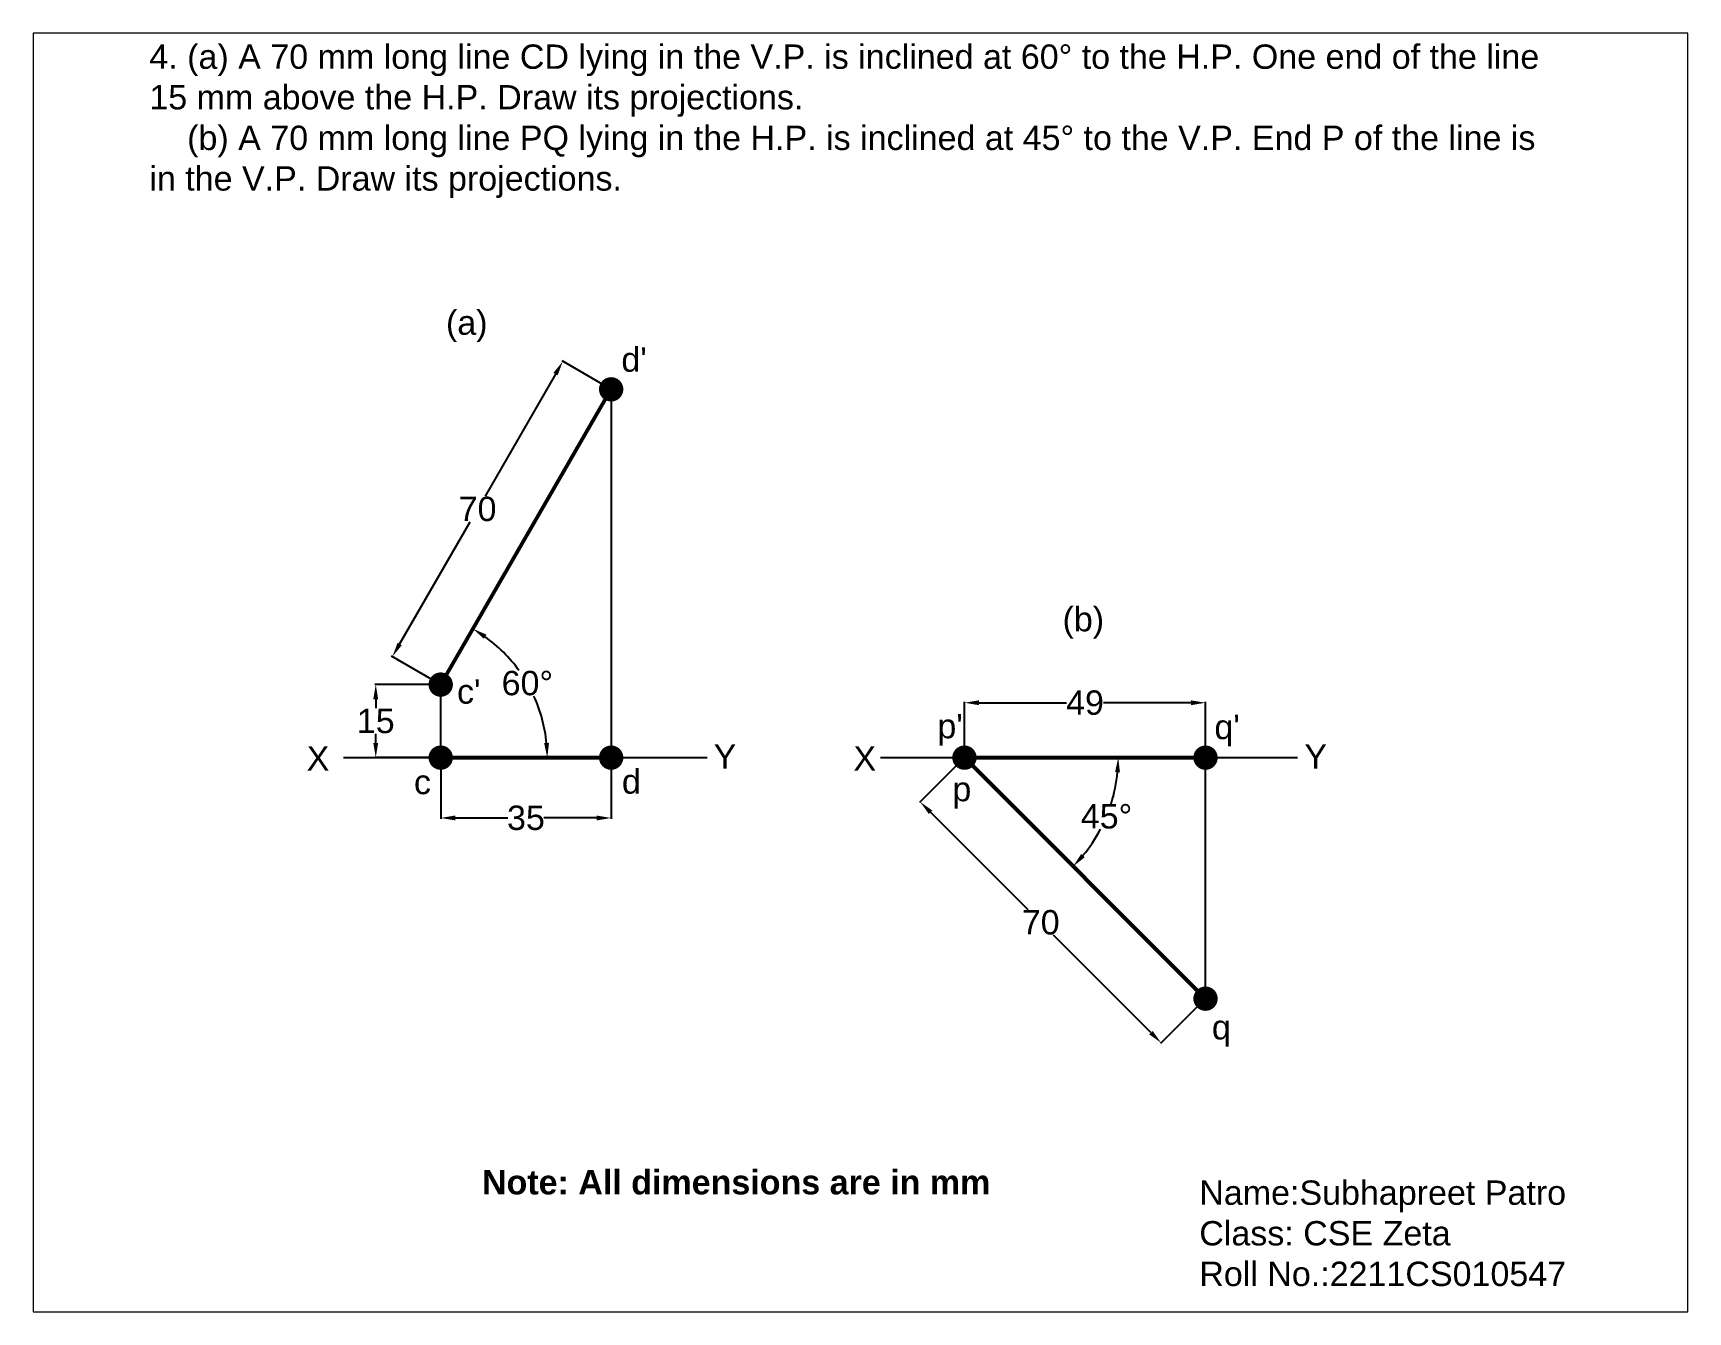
# Paper-space layout 'Layout4' of a CAD drawing. Header units: millimetres. Extents: x 1.1 to 9.9, y 0.85 to 7.65.
# The model-space entities are those that its viewports show. They can reach past a viewport. Long polylines and large blocks are cut down to what shows.
import ezdxf

# ---------------------------------------------------------------- set-up
doc = ezdxf.new("R2010")
doc.units = ezdxf.units.MM
doc.header["$MEASUREMENT"] = 0
doc.styles.get("Standard").update_dxf_attribs({"font": 'arial.ttf'})
doc.dimstyles.get("Standard").update_dxf_attribs({"dimtxt": 5, "dimasz": 3, "dimexe": 0.18, "dimexo": 0.0625, "dimgap": 0.09, "dimtad": 0, "dimtih": 1, "dimtoh": 1, "dimdec": 0, "dimzin": 0, "dimdsep": 46, "dimtxsty": 'Standard', "dimcen": 0.09, "dimadec": 0, "dimazin": 0, "dimtfac": 1, "dimtdec": 0, "dimtofl": 0, "dimtmove": 0, "dimatfit": 3, "dimfxl": 1, "dimtolj": 1, "dimtzin": 0, "dimarcsym": 0})

# ---------------------------------------------------------------- blocks, each defined once
blk = doc.blocks.new('*D24')
at = {"color": 0, "lineweight": -2, "transparency": 16777216}
for start, end in [(35.9108, 54.3703), (5.6297, 24.4233)]:
    blk.add_arc((1410.04, 325.74), 30.54, start, end, dxfattribs=at)
at = {"color": 0, "transparency": 16777216}
for points in [[(1427.56, 350.15), (1428.1, 350.99), (1425.31, 352.2)], [(1440.94, 328.76), (1439.94, 328.72), (1440.58, 325.74)]]:
    blk.add_solid(points, dxfattribs=at)
at = {"layer": 'Defpoints', "color": 0, "transparency": 16777216}
for p in [(1453.7, 401.37), (1418.7, 340.74), (1438.74, 336.19), (1418.7, 325.74), (1453.7, 325.74)]:
    blk.add_point(p, dxfattribs=at)
at = {"color": 0, "transparency": 16777216, "insert": (1436.49, 341.02), "char_height": 5, "attachment_point": 5}
blk.add_mtext('\\A1;60°', dxfattribs=at)
blk = doc.blocks.new('*D25')
at = {"color": 0, "lineweight": -2, "transparency": 16777216}
for p, q in [((1418.64, 340.74), (1405.18, 340.74)), ((1405.36, 337.74), (1405.36, 335.89)), ((1405.36, 328.74), (1405.36, 330.6)), ((1418.64, 325.74), (1405.18, 325.74))]:
    blk.add_line(p, q, dxfattribs=at)
at = {"color": 0, "transparency": 16777216}
for points in [[(1404.86, 337.74), (1405.86, 337.74), (1405.36, 340.74)], [(1404.86, 328.74), (1405.86, 328.74), (1405.36, 325.74)]]:
    blk.add_solid(points, dxfattribs=at)
at = {"layer": 'Defpoints', "color": 0, "transparency": 16777216}
for p in [(1418.7, 340.74), (1405.36, 325.74), (1418.7, 325.74)]:
    blk.add_point(p, dxfattribs=at)
at = {"color": 0, "transparency": 16777216, "insert": (1405.36, 333.24), "char_height": 5, "attachment_point": 5}
blk.add_mtext('\\A1;15', dxfattribs=at)
blk = doc.blocks.new('*D26')
at = {"color": 0, "lineweight": -2, "transparency": 16777216}
for p, q in [((1442.27, 404.5), (1427.8, 379.43)), ((1453.65, 401.4), (1443.62, 407.19)), ((1410.27, 349.07), (1424.75, 374.14)), ((1418.65, 340.77), (1408.62, 346.56))]:
    blk.add_line(p, q, dxfattribs=at)
at = {"color": 0, "transparency": 16777216}
for points in [[(1441.84, 404.75), (1442.71, 404.25), (1443.77, 407.1)], [(1409.84, 349.32), (1410.71, 348.82), (1408.77, 346.47)]]:
    blk.add_solid(points, dxfattribs=at)
at = {"layer": 'Defpoints', "color": 0, "transparency": 16777216}
for p in [(1443.77, 407.1), (1453.7, 401.37), (1418.7, 340.74)]:
    blk.add_point(p, dxfattribs=at)
at = {"color": 0, "transparency": 16777216, "insert": (1426.27, 376.78), "char_height": 5, "attachment_point": 5}
blk.add_mtext('\\A1;70', dxfattribs=at)
blk = doc.blocks.new('*D27')
at = {"color": 0, "lineweight": -2, "transparency": 16777216}
for p, q in [((1418.7, 325.68), (1418.7, 313.18)), ((1453.7, 325.68), (1453.7, 313.18)), ((1421.7, 313.36), (1432.51, 313.36)), ((1450.7, 313.36), (1439.89, 313.36))]:
    blk.add_line(p, q, dxfattribs=at)
at = {"color": 0, "transparency": 16777216}
for points in [[(1421.7, 313.86), (1421.7, 312.86), (1418.7, 313.36)], [(1450.7, 313.86), (1450.7, 312.86), (1453.7, 313.36)]]:
    blk.add_solid(points, dxfattribs=at)
at = {"layer": 'Defpoints', "color": 0, "transparency": 16777216}
for p in [(1418.7, 325.74), (1453.7, 325.74), (1453.7, 313.36)]:
    blk.add_point(p, dxfattribs=at)
at = {"color": 0, "transparency": 16777216, "insert": (1436.2, 313.36), "char_height": 5, "attachment_point": 5}
blk.add_mtext('\\A1;35', dxfattribs=at)
blk = doc.blocks.new('*D28')
at = {"color": 0, "lineweight": -2, "transparency": 16777216}
for p, q in [((1526.21, 325.7), (1517.04, 316.53)), ((1519.28, 314.54), (1539.27, 294.55)), ((1564.54, 269.28), (1544.55, 289.27)), ((1575.7, 276.2), (1566.53, 267.03))]:
    blk.add_line(p, q, dxfattribs=at)
at = {"color": 0, "transparency": 16777216}
for points in [[(1519.64, 314.89), (1518.93, 314.18), (1517.16, 316.66)], [(1564.89, 269.63), (1564.19, 268.93), (1566.66, 267.16)]]:
    blk.add_solid(points, dxfattribs=at)
at = {"layer": 'Defpoints', "color": 0, "transparency": 16777216}
for p in [(1526.25, 325.74), (1575.75, 276.25), (1566.66, 267.16)]:
    blk.add_point(p, dxfattribs=at)
at = {"color": 0, "transparency": 16777216, "insert": (1541.91, 291.91), "char_height": 5, "attachment_point": 5}
blk.add_mtext('\\A1;70', dxfattribs=at)
blk = doc.blocks.new('*D29')
at = {"color": 0, "lineweight": -2, "transparency": 16777216}
for p, q in [((1526.25, 325.81), (1526.25, 337.19)), ((1529.25, 337.01), (1547.22, 337.01)), ((1572.75, 337.01), (1554.78, 337.01)), ((1575.75, 325.81), (1575.75, 337.19))]:
    blk.add_line(p, q, dxfattribs=at)
at = {"color": 0, "transparency": 16777216}
for points in [[(1529.25, 337.51), (1529.25, 336.51), (1526.25, 337.01)], [(1572.75, 337.51), (1572.75, 336.51), (1575.75, 337.01)]]:
    blk.add_solid(points, dxfattribs=at)
at = {"layer": 'Defpoints', "color": 0, "transparency": 16777216}
for p in [(1575.75, 337.01), (1526.25, 325.74), (1575.75, 325.74)]:
    blk.add_point(p, dxfattribs=at)
at = {"color": 0, "transparency": 16777216, "insert": (1551, 337.01), "char_height": 5, "attachment_point": 5}
blk.add_mtext('\\A1;49', dxfattribs=at)
blk = doc.blocks.new('*D30')
at = {"color": 0, "lineweight": -2, "transparency": 16777216}
for start, end in [(342.5843, 354.5539), (320.4461, 332.2209)]:
    blk.add_arc((1526.25, 325.74), 31.57, start, end, dxfattribs=at)
at = {"color": 0, "transparency": 16777216}
for points in [[(1557.18, 322.77), (1558.18, 322.72), (1557.82, 325.74)], [(1550.96, 305.3), (1550.22, 305.97), (1548.58, 303.42)]]:
    blk.add_solid(points, dxfattribs=at)
at = {"layer": 'Defpoints', "color": 0, "transparency": 16777216}
for p in [(1526.25, 325.74), (1526.25, 325.74), (1575.75, 325.74), (1553.59, 309.96), (1575.75, 276.25)]:
    blk.add_point(p, dxfattribs=at)
at = {"color": 0, "transparency": 16777216, "insert": (1555.42, 313.66), "char_height": 5, "attachment_point": 5}
blk.add_mtext('\\A1;45°', dxfattribs=at)

msp = doc.modelspace()

# ---------------------------------------------------------------- linework, layer by layer
at = {"lineweight": 53}
for p, q in [((1418.7, 340.74), (1453.7, 401.37)), ((1418.7, 325.74), (1453.7, 325.74)), ((1526.25, 325.74), (1575.75, 276.25)), ((1526.25, 325.74), (1575.75, 325.74))]:
    msp.add_line(p, q, dxfattribs=at)
for p, q in [((1453.7, 401.37), (1453.7, 325.74)), ((1418.7, 325.74), (1418.7, 340.74)), ((1398.76, 325.74), (1473.43, 325.74)), ((1508.98, 325.74), (1594.64, 325.74)), ((1575.75, 276.25), (1575.75, 325.74))]:
    msp.add_line(p, q)
at = {"const_width": 2.5}
for points in [[(1452.45, 401.37, 1), (1454.95, 401.37, 1)], [(1417.45, 340.74, 1), (1419.95, 340.74, 1)], [(1417.45, 325.74, 1), (1419.95, 325.74, 1)], [(1452.45, 325.74, 1), (1454.95, 325.74, 1)], [(1525, 325.74, 1), (1527.5, 325.74, 1)], [(1574.5, 325.74, 1), (1577, 325.74, 1)], [(1574.5, 276.25, 1), (1577, 276.25, 1)]]:
    msp.add_lwpolyline(points, format="xyb", close=True, dxfattribs=at)

# ---------------------------------------------------------------- texts
at = {"char_height": 5, "attachment_point": 1}
for s, width, insert in [('4. (a) A 70 mm long line CD lying in the V.P. is inclined at 60° to the H.P. One end of the line \\P15 mm above the H.P. Draw its projections.\\P    (b) A 70 mm long line PQ lying in the H.P. is inclined at 45° to the V.P. End P of the line is \\Pin the V.P. Draw its projections.', 287.4107, (1358.87, 472.18)), ('(a)', 22.1264, (1419.78, 417.57)), ('(b)', 16.6966, (1546.39, 356.68)), ("p'", 6.534, (1520.69, 334.72)), ("q'", 10.2929, (1577.58, 334.54)), ('X', 12.5232, (1391.17, 328.09)), ('Y', 12.5232, (1474.74, 328.5)), ('X', 12.5232, (1503.45, 328.09)), ('Y', 12.5232, (1596.05, 328.5)), ('p', 6.534, (1523.77, 321.79)), ('q', 10.2929, (1577.06, 272.88)), ('{\\fArial|b1|i0|c0|p34;Note: All dimensions are in mm}', 119.6567, (1427.17, 241.06)), ('Name:Subhapreet Patro\\PClass: CSE Zeta\\PRoll No.:2211CS010547', 93.4346, (1574.47, 238.92))]:
    msp.add_mtext_dynamic_manual_height_columns(s, width=width, gutter_width=25, heights=[0], dxfattribs=dict(at, insert=insert))
at = {"lineweight": 53, "char_height": 5, "attachment_point": 1}
for s, width, insert in [("d'", 11.5073, (1455.8, 409.99)), ("c'", 5.8614, (1422.05, 341.82)), ('d', 11.5073, (1455.91, 323.35)), ('c', 5.8614, (1413.21, 323.24))]:
    msp.add_mtext_dynamic_manual_height_columns(s, width=width, gutter_width=25, heights=[0], dxfattribs=dict(at, insert=insert))

# ---------------------------------------------------------------- dimensions: what is measured, and where the dimension line sits
for p1, p2, distance, picture, middle in [((1418.7, 340.74), (1453.7, 401.37), 11.46, '*D26', (1426.27, 376.78)), ((1418.7, 340.74), (1418.7, 325.74), -13.34, '*D25', (1405.36, 333.24)), ((1526.2496, 325.7433), (1575.747, 325.7433), 11.2695, '*D29', (1550.9983, 337.0128)), ((1526.25, 325.74), (1575.75, 276.25), -12.85, '*D28', (1541.91, 291.91))]:
    dim = msp.add_aligned_dim(p1=p1, p2=p2, distance=distance, dimstyle='Standard')
    dim.commit()
    dim.dimension.update_dxf_attribs({"geometry": picture, "text_midpoint": middle})
for base, line1, line2, picture, middle in [((1438.74, 336.19), ((1418.7, 325.74), (1453.7, 325.74)), ((1418.7, 340.74), (1453.7, 401.37)), '*D24', (1436.49, 341.02)), ((1553.59, 309.96), ((1526.25, 325.74), (1575.75, 325.74)), ((1526.25, 325.74), (1575.75, 276.25)), '*D30', (1555.42, 313.66))]:
    dim = msp.add_angular_dim_2l(base=base, line1=line1, line2=line2, dimstyle='Standard')
    dim.commit()
    dim.dimension.update_dxf_attribs({"geometry": picture, "text_midpoint": middle})
dim = msp.add_linear_dim(base=(1453.7, 313.36), p1=(1418.7, 325.74), p2=(1453.7, 325.74), dimstyle='Standard')
dim.commit()
dim.dimension.update_dxf_attribs({"geometry": '*D27', "text_midpoint": (1436.2, 313.36)})

psp = doc.layouts.new('Layout4')

# ---------------------------------------------------------------- viewports
at = {"layer": '0'}
psp.add_viewport(center=(5.5, 4.25), size=(8.8, 6.8), view_center_point=(1504.9017, 343.2251), view_height=262.579697, dxfattribs=at)

doc.saveas('drawing.dxf')
